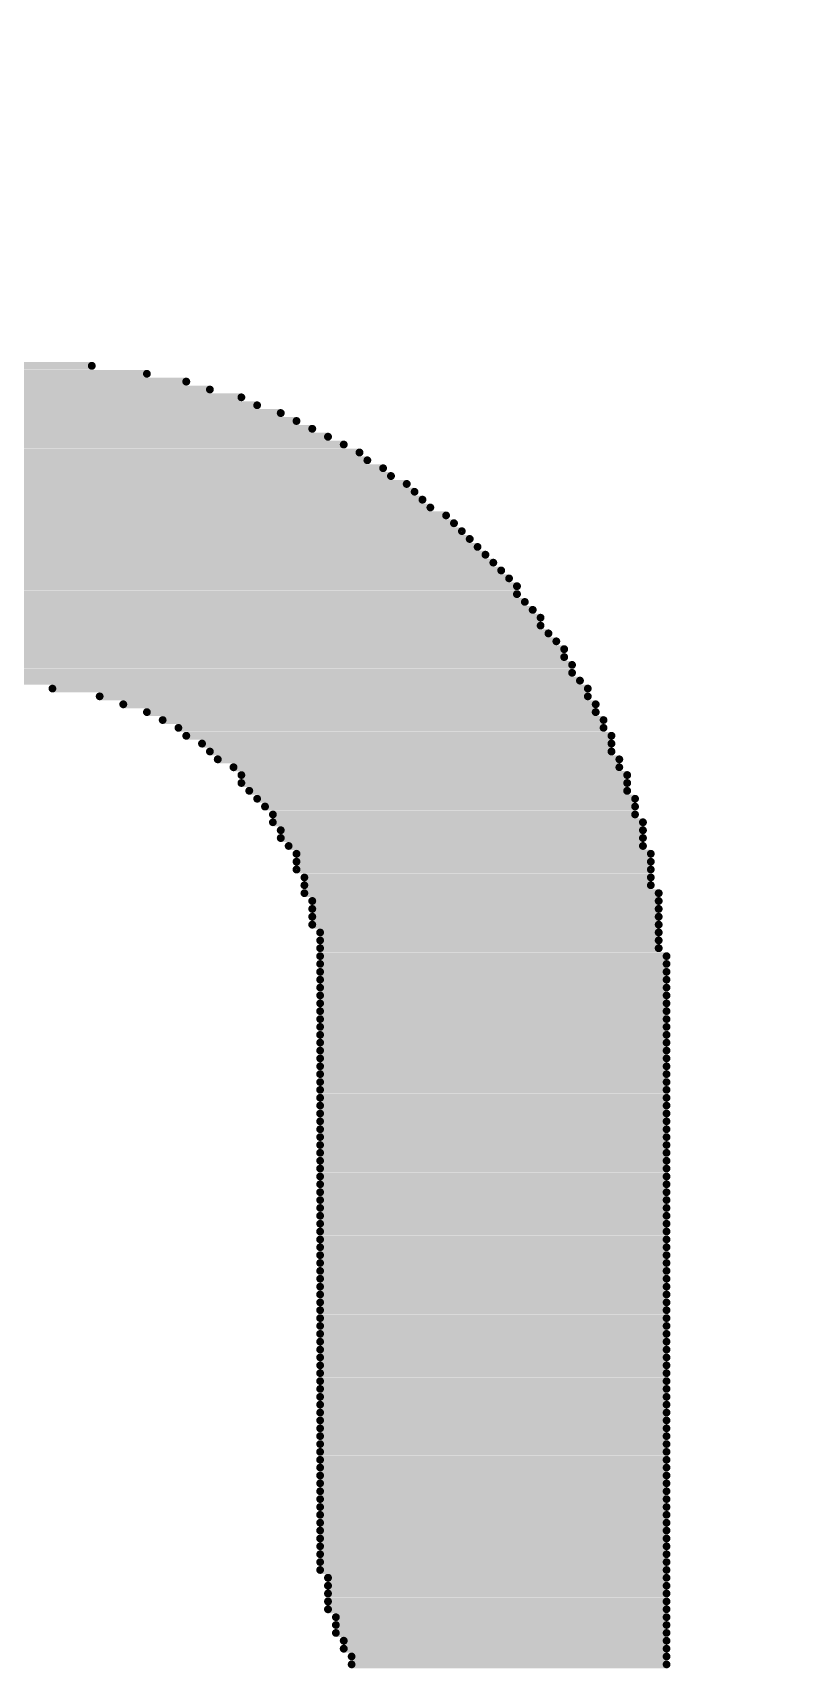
# Model space of a CAD drawing. Header units: millimetres. Extents: x -46.4 to 46.4, y -47.3 to 46.4.
# Drawn here: x -10.527 to -9.916, y 0.625 to 1.945 of the extents above; entities that cross this region are included whole.
import ezdxf

# ---------------------------------------------------------------- set-up
doc = ezdxf.new("R2010")
doc.units = ezdxf.units.MM
doc.layers.add('BottomOverlay', color=54, linetype='Continuous')
doc.layers.add('Mechanical1', color=6, linetype='Continuous')

# ---------------------------------------------------------------- blocks, each defined once
blk = doc.blocks.new('________2')
at = {"layer": 'BottomOverlay', "const_width": 0.00635}
for points in [[(13.3746, -1.3306), (13.5651, -1.3306)], [(13.4191, -1.3242), (13.5207, -1.3242)], [(13.3238, -1.3433), (13.6159, -1.3433)], [(13.3429, -1.3369), (13.5969, -1.3369)], [(13.273, -1.3623), (13.6731, -1.3623)], [(13.2857, -1.356), (13.654, -1.356)], [(13.3048, -1.3496), (13.6413, -1.3496)], [(13.2413, -1.375), (13.6985, -1.375)], [(13.254, -1.3687), (13.6858, -1.3687)], [(13.2222, -1.3877), (13.7239, -1.3877)], [(13.2286, -1.3814), (13.7112, -1.3814)], [(13.1968, -1.4004), (13.7429, -1.4004)], [(13.2095, -1.3941), (13.7366, -1.3941)], [(13.1778, -1.4131), (13.762, -1.4131)], [(13.1905, -1.4068), (13.7556, -1.4068)], [(13.1587, -1.4258), (13.781, -1.4258)], [(13.1714, -1.4195), (13.7747, -1.4195)], [(13.146, -1.4385), (13.7937, -1.4385)], [(13.1524, -1.4322), (13.7874, -1.4322)], [(13.1333, -1.4512), (13.8128, -1.4512)], [(13.1397, -1.4449), (13.8064, -1.4449)], [(13.1143, -1.4639), (13.8255, -1.4639)], [(13.1206, -1.4576), (13.8191, -1.4576)], [(13.1016, -1.4766), (13.8382, -1.4766)], [(13.1079, -1.4703), (13.8318, -1.4703)], [(13.0952, -1.483), (13.8445, -1.483)], [(13.0952, -1.4893), (13.8509, -1.4893)], [(13.0825, -1.502), (13.8636, -1.502)], [(13.0889, -1.4957), (13.8572, -1.4957)], [(13.0698, -1.5147), (13.8699, -1.5147)], [(13.0762, -1.5084), (13.8636, -1.5084)], [(13.0571, -1.5338), (13.8826, -1.5338)], [(13.0635, -1.5211), (13.8763, -1.5211)], [(13.0635, -1.5274), (13.8826, -1.5274)], [(13.0444, -1.5465), (13.8953, -1.5465)], [(13.0508, -1.5401), (13.889, -1.5401)], [(13.0381, -1.5592), (13.9017, -1.5592)], [(13.0444, -1.5528), (13.9017, -1.5528)], [(13.0317, -1.5719), (13.908, -1.5719)], [(13.0381, -1.5655), (13.908, -1.5655)], [(13.0254, -1.5782), (13.9144, -1.5782)], [(13.4889, -1.5846), (13.9207, -1.5846)], [(13.527, -1.5909), (13.9207, -1.5909)], [(13.5461, -1.5973), (13.9271, -1.5973)], [(13.5651, -1.6036), (13.9271, -1.6036)], [(13.5778, -1.61), (13.9334, -1.61)], [(13.5905, -1.6163), (13.9334, -1.6163)], [(13.5969, -1.6227), (13.9398, -1.6227)], [(13.6096, -1.629), (13.9398, -1.629)], [(13.6159, -1.6354), (13.9398, -1.6354)], [(13.6223, -1.6417), (13.9461, -1.6417)], [(13.635, -1.6481), (13.9461, -1.6481)], [(13.6413, -1.6544), (13.9525, -1.6544)], [(13.6413, -1.6608), (13.9525, -1.6608)], [(13.6477, -1.6671), (13.9525, -1.6671)], [(13.654, -1.6735), (13.9588, -1.6735)], [(13.6604, -1.6798), (13.9588, -1.6798)], [(13.6667, -1.6862), (13.9588, -1.6862)], [(13.6667, -1.6925), (13.9652, -1.6925)], [(13.6731, -1.6989), (13.9652, -1.6989)], [(13.6731, -1.7052), (13.9652, -1.7052)], [(13.6794, -1.7116), (13.9652, -1.7116)], [(13.6858, -1.7179), (13.9715, -1.7179)], [(13.6858, -1.7243), (13.9715, -1.7243)], [(13.6858, -1.7306), (13.9715, -1.7306)], [(13.6921, -1.737), (13.9715, -1.737)], [(13.6921, -1.7433), (13.9715, -1.7433)], [(13.6921, -1.7497), (13.9779, -1.7497)], [(13.6985, -1.756), (13.9779, -1.756)], [(13.6985, -1.7624), (13.9779, -1.7624)], [(13.6985, -1.7687), (13.9779, -1.7687)], [(13.6985, -1.7751), (13.9779, -1.7751)], [(13.7048, -1.7814), (13.9779, -1.7814)], [(13.7048, -1.7878), (13.9779, -1.7878)], [(13.7048, -1.7941), (13.9779, -1.7941)], [(13.7048, -1.8005), (13.9842, -1.8005)], [(13.7048, -1.8068), (13.9842, -1.8068)], [(13.7048, -1.8132), (13.9842, -1.8132)], [(13.7048, -1.8195), (13.9842, -1.8195)], [(13.7048, -1.8259), (13.9842, -1.8259)], [(13.7048, -1.8322), (13.9842, -1.8322)], [(13.7048, -1.8386), (13.9842, -1.8386)], [(13.7048, -1.8449), (13.9842, -1.8449)], [(13.7048, -1.8513), (13.9842, -1.8513)], [(13.7048, -1.8576), (13.9842, -1.8576)], [(13.7048, -1.864), (13.9842, -1.864)], [(13.7048, -1.8703), (13.9842, -1.8703)], [(13.7048, -1.8767), (13.9842, -1.8767)], [(13.7048, -1.883), (13.9842, -1.883)], [(13.7048, -1.8894), (13.9842, -1.8894)], [(13.7048, -1.8957), (13.9842, -1.8957)], [(13.7048, -1.9021), (13.9842, -1.9021)], [(13.7048, -1.9084), (13.9842, -1.9084)], [(13.7048, -1.9148), (13.9842, -1.9148)], [(13.7048, -1.9211), (13.9842, -1.9211)], [(13.7048, -1.9275), (13.9842, -1.9275)], [(13.7048, -1.9338), (13.9842, -1.9338)], [(13.7048, -1.9402), (13.9842, -1.9402)], [(13.7048, -1.9465), (13.9842, -1.9465)], [(13.7048, -1.9529), (13.9842, -1.9529)], [(13.7048, -1.9592), (13.9842, -1.9592)], [(13.7048, -1.9656), (13.9842, -1.9656)], [(13.7048, -1.9719), (13.9842, -1.9719)], [(13.7048, -1.9783), (13.9842, -1.9783)], [(13.7048, -1.9846), (13.9842, -1.9846)], [(13.7048, -1.991), (13.9842, -1.991)], [(13.7048, -1.9973), (13.9842, -1.9973)], [(13.7048, -2.0037), (13.9842, -2.0037)], [(13.7048, -2.01), (13.9842, -2.01)], [(13.7048, -2.0164), (13.9842, -2.0164)], [(13.7048, -2.0227), (13.9842, -2.0227)], [(13.7048, -2.0291), (13.9842, -2.0291)], [(13.7048, -2.0354), (13.9842, -2.0354)], [(13.7048, -2.0418), (13.9842, -2.0418)], [(13.7048, -2.0481), (13.9842, -2.0481)], [(13.7048, -2.0545), (13.9842, -2.0545)], [(13.7048, -2.0608), (13.9842, -2.0608)], [(13.7048, -2.0672), (13.9842, -2.0672)], [(13.7048, -2.0735), (13.9842, -2.0735)], [(13.7048, -2.0799), (13.9842, -2.0799)], [(13.7048, -2.0862), (13.9842, -2.0862)], [(13.7048, -2.0926), (13.9842, -2.0926)], [(13.7048, -2.0989), (13.9842, -2.0989)], [(13.7048, -2.1053), (13.9842, -2.1053)], [(13.7048, -2.1116), (13.9842, -2.1116)], [(13.7048, -2.118), (13.9842, -2.118)], [(13.7048, -2.1243), (13.9842, -2.1243)], [(13.7048, -2.1307), (13.9842, -2.1307)], [(13.7048, -2.137), (13.9842, -2.137)], [(13.7048, -2.1434), (13.9842, -2.1434)], [(13.7048, -2.1497), (13.9842, -2.1497)], [(13.7048, -2.1561), (13.9842, -2.1561)], [(13.7048, -2.1624), (13.9842, -2.1624)], [(13.7048, -2.1688), (13.9842, -2.1688)], [(13.7048, -2.1751), (13.9842, -2.1751)], [(13.7048, -2.1815), (13.9842, -2.1815)], [(13.7048, -2.1878), (13.9842, -2.1878)], [(13.7048, -2.1942), (13.9842, -2.1942)], [(13.7048, -2.2005), (13.9842, -2.2005)], [(13.7048, -2.2069), (13.9842, -2.2069)], [(13.7048, -2.2132), (13.9842, -2.2132)], [(13.7048, -2.2196), (13.9842, -2.2196)], [(13.7048, -2.2259), (13.9842, -2.2259)], [(13.7048, -2.2323), (13.9842, -2.2323)], [(13.7048, -2.2386), (13.9842, -2.2386)], [(13.7048, -2.245), (13.9842, -2.245)], [(13.7048, -2.2513), (13.9842, -2.2513)], [(13.7048, -2.2577), (13.9842, -2.2577)], [(13.7048, -2.264), (13.9842, -2.264)], [(13.7048, -2.2704), (13.9842, -2.2704)], [(13.7048, -2.2767), (13.9842, -2.2767)], [(13.7048, -2.2831), (13.9842, -2.2831)], [(13.7048, -2.2894), (13.9842, -2.2894)], [(13.7048, -2.2958), (13.9842, -2.2958)], [(13.7112, -2.3021), (13.9842, -2.3021)], [(13.7112, -2.3085), (13.9842, -2.3085)], [(13.7112, -2.3148), (13.9842, -2.3148)], [(13.7112, -2.3212), (13.9842, -2.3212)], [(13.7112, -2.3275), (13.9842, -2.3275)], [(13.7175, -2.3339), (13.9842, -2.3339)], [(13.7175, -2.3402), (13.9842, -2.3402)], [(13.7175, -2.3466), (13.9842, -2.3466)], [(13.7239, -2.3529), (13.9842, -2.3529)], [(13.7239, -2.3593), (13.9842, -2.3593)], [(13.7302, -2.3656), (13.9842, -2.3656)], [(13.7302, -2.372), (13.9842, -2.372)]]:
    blk.add_lwpolyline(points, dxfattribs=at)
at = {"layer": 'BottomOverlay', "const_width": 0.00317}
for points in [[(13.5191, -1.3242, 1), (13.5223, -1.3242, 1)], [(13.5636, -1.3306, 1), (13.5667, -1.3306, 1)], [(13.5953, -1.3369, 1), (13.5985, -1.3369, 1)], [(13.6144, -1.3433, 1), (13.6175, -1.3433, 1)], [(13.6398, -1.3496, 1), (13.6429, -1.3496, 1)], [(13.6525, -1.356, 1), (13.6556, -1.356, 1)], [(13.6715, -1.3623, 1), (13.6747, -1.3623, 1)], [(13.6842, -1.3687, 1), (13.6874, -1.3687, 1)], [(13.6969, -1.375, 1), (13.7001, -1.375, 1)], [(13.7096, -1.3814, 1), (13.7128, -1.3814, 1)], [(13.7223, -1.3877, 1), (13.7255, -1.3877, 1)], [(13.735, -1.3941, 1), (13.7382, -1.3941, 1)], [(13.7414, -1.4004, 1), (13.7445, -1.4004, 1)], [(13.7541, -1.4068, 1), (13.7572, -1.4068, 1)], [(13.7604, -1.4131, 1), (13.7636, -1.4131, 1)], [(13.7731, -1.4195, 1), (13.7763, -1.4195, 1)], [(13.7795, -1.4258, 1), (13.7826, -1.4258, 1)], [(13.7858, -1.4322, 1), (13.789, -1.4322, 1)], [(13.7922, -1.4385, 1), (13.7953, -1.4385, 1)], [(13.8049, -1.4449, 1), (13.808, -1.4449, 1)], [(13.8112, -1.4512, 1), (13.8144, -1.4512, 1)], [(13.8176, -1.4576, 1), (13.8207, -1.4576, 1)], [(13.8239, -1.4639, 1), (13.8271, -1.4639, 1)], [(13.8303, -1.4703, 1), (13.8334, -1.4703, 1)], [(13.8366, -1.4766, 1), (13.8398, -1.4766, 1)], [(13.843, -1.483, 1), (13.8461, -1.483, 1)], [(13.8493, -1.4893, 1), (13.8525, -1.4893, 1)], [(13.8557, -1.4957, 1), (13.8588, -1.4957, 1)], [(13.862, -1.502, 1), (13.8652, -1.502, 1)], [(13.862, -1.5084, 1), (13.8652, -1.5084, 1)], [(13.8684, -1.5147, 1), (13.8715, -1.5147, 1)], [(13.8747, -1.5211, 1), (13.8779, -1.5211, 1)], [(13.8811, -1.5274, 1), (13.8842, -1.5274, 1)], [(13.8811, -1.5338, 1), (13.8842, -1.5338, 1)], [(13.8874, -1.5401, 1), (13.8906, -1.5401, 1)], [(13.8938, -1.5465, 1), (13.8969, -1.5465, 1)], [(13.9001, -1.5528, 1), (13.9033, -1.5528, 1)], [(13.9001, -1.5592, 1), (13.9033, -1.5592, 1)], [(13.9065, -1.5655, 1), (13.9096, -1.5655, 1)], [(13.9065, -1.5719, 1), (13.9096, -1.5719, 1)], [(13.4874, -1.5846, 1), (13.4905, -1.5846, 1)], [(13.9128, -1.5782, 1), (13.916, -1.5782, 1)], [(13.9192, -1.5846, 1), (13.9223, -1.5846, 1)], [(13.5255, -1.5909, 1), (13.5286, -1.5909, 1)], [(13.5445, -1.5973, 1), (13.5477, -1.5973, 1)], [(13.9192, -1.5909, 1), (13.9223, -1.5909, 1)], [(13.9255, -1.5973, 1), (13.9287, -1.5973, 1)], [(13.5636, -1.6036, 1), (13.5667, -1.6036, 1)], [(13.5763, -1.61, 1), (13.5794, -1.61, 1)], [(13.9255, -1.6036, 1), (13.9287, -1.6036, 1)], [(13.9319, -1.61, 1), (13.935, -1.61, 1)], [(13.589, -1.6163, 1), (13.5921, -1.6163, 1)], [(13.5953, -1.6227, 1), (13.5985, -1.6227, 1)], [(13.9319, -1.6163, 1), (13.935, -1.6163, 1)], [(13.9382, -1.6227, 1), (13.9414, -1.6227, 1)], [(13.608, -1.629, 1), (13.6112, -1.629, 1)], [(13.6144, -1.6354, 1), (13.6175, -1.6354, 1)], [(13.9382, -1.629, 1), (13.9414, -1.629, 1)], [(13.9382, -1.6354, 1), (13.9414, -1.6354, 1)], [(13.6207, -1.6417, 1), (13.6239, -1.6417, 1)], [(13.6334, -1.6481, 1), (13.6366, -1.6481, 1)], [(13.9446, -1.6417, 1), (13.9477, -1.6417, 1)], [(13.9446, -1.6481, 1), (13.9477, -1.6481, 1)], [(13.6398, -1.6544, 1), (13.6429, -1.6544, 1)], [(13.6398, -1.6608, 1), (13.6429, -1.6608, 1)], [(13.9509, -1.6544, 1), (13.9541, -1.6544, 1)], [(13.9509, -1.6608, 1), (13.9541, -1.6608, 1)], [(13.6461, -1.6671, 1), (13.6493, -1.6671, 1)], [(13.6525, -1.6735, 1), (13.6556, -1.6735, 1)], [(13.9509, -1.6671, 1), (13.9541, -1.6671, 1)], [(13.9573, -1.6735, 1), (13.9604, -1.6735, 1)], [(13.6588, -1.6798, 1), (13.662, -1.6798, 1)], [(13.6652, -1.6862, 1), (13.6683, -1.6862, 1)], [(13.9573, -1.6798, 1), (13.9604, -1.6798, 1)], [(13.9573, -1.6862, 1), (13.9604, -1.6862, 1)], [(13.6652, -1.6925, 1), (13.6683, -1.6925, 1)], [(13.6715, -1.6989, 1), (13.6747, -1.6989, 1)], [(13.6715, -1.7052, 1), (13.6747, -1.7052, 1)], [(13.9636, -1.6925, 1), (13.9668, -1.6925, 1)], [(13.9636, -1.6989, 1), (13.9668, -1.6989, 1)], [(13.9636, -1.7052, 1), (13.9668, -1.7052, 1)], [(13.6779, -1.7116, 1), (13.681, -1.7116, 1)], [(13.6842, -1.7179, 1), (13.6874, -1.7179, 1)], [(13.9636, -1.7116, 1), (13.9668, -1.7116, 1)], [(13.97, -1.7179, 1), (13.9731, -1.7179, 1)], [(13.6842, -1.7243, 1), (13.6874, -1.7243, 1)], [(13.6842, -1.7306, 1), (13.6874, -1.7306, 1)], [(13.97, -1.7243, 1), (13.9731, -1.7243, 1)], [(13.97, -1.7306, 1), (13.9731, -1.7306, 1)], [(13.6906, -1.737, 1), (13.6937, -1.737, 1)], [(13.6906, -1.7433, 1), (13.6937, -1.7433, 1)], [(13.97, -1.737, 1), (13.9731, -1.737, 1)], [(13.97, -1.7433, 1), (13.9731, -1.7433, 1)], [(13.6906, -1.7497, 1), (13.6937, -1.7497, 1)], [(13.6969, -1.756, 1), (13.7001, -1.756, 1)], [(13.9763, -1.7497, 1), (13.9795, -1.7497, 1)], [(13.9763, -1.756, 1), (13.9795, -1.756, 1)], [(13.6969, -1.7624, 1), (13.7001, -1.7624, 1)], [(13.6969, -1.7687, 1), (13.7001, -1.7687, 1)], [(13.9763, -1.7624, 1), (13.9795, -1.7624, 1)], [(13.9763, -1.7687, 1), (13.9795, -1.7687, 1)], [(13.6969, -1.7751, 1), (13.7001, -1.7751, 1)], [(13.7033, -1.7814, 1), (13.7064, -1.7814, 1)], [(13.9763, -1.7751, 1), (13.9795, -1.7751, 1)], [(13.9763, -1.7814, 1), (13.9795, -1.7814, 1)], [(13.7033, -1.7878, 1), (13.7064, -1.7878, 1)], [(13.7033, -1.7941, 1), (13.7064, -1.7941, 1)], [(13.9763, -1.7878, 1), (13.9795, -1.7878, 1)], [(13.9763, -1.7941, 1), (13.9795, -1.7941, 1)], [(13.7033, -1.8005, 1), (13.7064, -1.8005, 1)], [(13.7033, -1.8068, 1), (13.7064, -1.8068, 1)], [(13.9827, -1.8005, 1), (13.9858, -1.8005, 1)], [(13.9827, -1.8068, 1), (13.9858, -1.8068, 1)], [(13.7033, -1.8132, 1), (13.7064, -1.8132, 1)], [(13.7033, -1.8195, 1), (13.7064, -1.8195, 1)], [(13.9827, -1.8132, 1), (13.9858, -1.8132, 1)], [(13.9827, -1.8195, 1), (13.9858, -1.8195, 1)], [(13.7033, -1.8259, 1), (13.7064, -1.8259, 1)], [(13.7033, -1.8322, 1), (13.7064, -1.8322, 1)], [(13.9827, -1.8259, 1), (13.9858, -1.8259, 1)], [(13.9827, -1.8322, 1), (13.9858, -1.8322, 1)], [(13.7033, -1.8386, 1), (13.7064, -1.8386, 1)], [(13.7033, -1.8449, 1), (13.7064, -1.8449, 1)], [(13.9827, -1.8386, 1), (13.9858, -1.8386, 1)], [(13.9827, -1.8449, 1), (13.9858, -1.8449, 1)], [(13.7033, -1.8513, 1), (13.7064, -1.8513, 1)], [(13.7033, -1.8576, 1), (13.7064, -1.8576, 1)], [(13.7033, -1.864, 1), (13.7064, -1.864, 1)], [(13.9827, -1.8513, 1), (13.9858, -1.8513, 1)], [(13.9827, -1.8576, 1), (13.9858, -1.8576, 1)], [(13.9827, -1.864, 1), (13.9858, -1.864, 1)], [(13.7033, -1.8703, 1), (13.7064, -1.8703, 1)], [(13.7033, -1.8767, 1), (13.7064, -1.8767, 1)], [(13.9827, -1.8703, 1), (13.9858, -1.8703, 1)], [(13.9827, -1.8767, 1), (13.9858, -1.8767, 1)], [(13.7033, -1.883, 1), (13.7064, -1.883, 1)], [(13.7033, -1.8894, 1), (13.7064, -1.8894, 1)], [(13.9827, -1.883, 1), (13.9858, -1.883, 1)], [(13.9827, -1.8894, 1), (13.9858, -1.8894, 1)], [(13.7033, -1.8957, 1), (13.7064, -1.8957, 1)], [(13.7033, -1.9021, 1), (13.7064, -1.9021, 1)], [(13.9827, -1.8957, 1), (13.9858, -1.8957, 1)], [(13.9827, -1.9021, 1), (13.9858, -1.9021, 1)], [(13.7033, -1.9084, 1), (13.7064, -1.9084, 1)], [(13.7033, -1.9148, 1), (13.7064, -1.9148, 1)], [(13.9827, -1.9084, 1), (13.9858, -1.9084, 1)], [(13.9827, -1.9148, 1), (13.9858, -1.9148, 1)], [(13.7033, -1.9211, 1), (13.7064, -1.9211, 1)], [(13.7033, -1.9275, 1), (13.7064, -1.9275, 1)], [(13.9827, -1.9211, 1), (13.9858, -1.9211, 1)], [(13.9827, -1.9275, 1), (13.9858, -1.9275, 1)], [(13.7033, -1.9338, 1), (13.7064, -1.9338, 1)], [(13.7033, -1.9402, 1), (13.7064, -1.9402, 1)], [(13.9827, -1.9338, 1), (13.9858, -1.9338, 1)], [(13.9827, -1.9402, 1), (13.9858, -1.9402, 1)], [(13.7033, -1.9465, 1), (13.7064, -1.9465, 1)], [(13.7033, -1.9529, 1), (13.7064, -1.9529, 1)], [(13.9827, -1.9465, 1), (13.9858, -1.9465, 1)], [(13.9827, -1.9529, 1), (13.9858, -1.9529, 1)], [(13.7033, -1.9592, 1), (13.7064, -1.9592, 1)], [(13.7033, -1.9656, 1), (13.7064, -1.9656, 1)], [(13.9827, -1.9592, 1), (13.9858, -1.9592, 1)], [(13.9827, -1.9656, 1), (13.9858, -1.9656, 1)], [(13.7033, -1.9719, 1), (13.7064, -1.9719, 1)], [(13.7033, -1.9783, 1), (13.7064, -1.9783, 1)], [(13.9827, -1.9719, 1), (13.9858, -1.9719, 1)], [(13.9827, -1.9783, 1), (13.9858, -1.9783, 1)], [(13.7033, -1.9846, 1), (13.7064, -1.9846, 1)], [(13.7033, -1.991, 1), (13.7064, -1.991, 1)], [(13.9827, -1.9846, 1), (13.9858, -1.9846, 1)], [(13.9827, -1.991, 1), (13.9858, -1.991, 1)], [(13.7033, -1.9973, 1), (13.7064, -1.9973, 1)], [(13.7033, -2.0037, 1), (13.7064, -2.0037, 1)], [(13.9827, -1.9973, 1), (13.9858, -1.9973, 1)], [(13.9827, -2.0037, 1), (13.9858, -2.0037, 1)], [(13.7033, -2.01, 1), (13.7064, -2.01, 1)], [(13.7033, -2.0164, 1), (13.7064, -2.0164, 1)], [(13.9827, -2.01, 1), (13.9858, -2.01, 1)], [(13.9827, -2.0164, 1), (13.9858, -2.0164, 1)], [(13.7033, -2.0227, 1), (13.7064, -2.0227, 1)], [(13.7033, -2.0291, 1), (13.7064, -2.0291, 1)], [(13.7033, -2.0354, 1), (13.7064, -2.0354, 1)], [(13.9827, -2.0227, 1), (13.9858, -2.0227, 1)], [(13.9827, -2.0291, 1), (13.9858, -2.0291, 1)], [(13.9827, -2.0354, 1), (13.9858, -2.0354, 1)], [(13.7033, -2.0418, 1), (13.7064, -2.0418, 1)], [(13.7033, -2.0481, 1), (13.7064, -2.0481, 1)], [(13.9827, -2.0418, 1), (13.9858, -2.0418, 1)], [(13.9827, -2.0481, 1), (13.9858, -2.0481, 1)], [(13.7033, -2.0545, 1), (13.7064, -2.0545, 1)], [(13.7033, -2.0608, 1), (13.7064, -2.0608, 1)], [(13.9827, -2.0545, 1), (13.9858, -2.0545, 1)], [(13.9827, -2.0608, 1), (13.9858, -2.0608, 1)], [(13.7033, -2.0672, 1), (13.7064, -2.0672, 1)], [(13.7033, -2.0735, 1), (13.7064, -2.0735, 1)], [(13.9827, -2.0672, 1), (13.9858, -2.0672, 1)], [(13.9827, -2.0735, 1), (13.9858, -2.0735, 1)], [(13.7033, -2.0799, 1), (13.7064, -2.0799, 1)], [(13.7033, -2.0862, 1), (13.7064, -2.0862, 1)], [(13.9827, -2.0799, 1), (13.9858, -2.0799, 1)], [(13.9827, -2.0862, 1), (13.9858, -2.0862, 1)], [(13.7033, -2.0926, 1), (13.7064, -2.0926, 1)], [(13.7033, -2.0989, 1), (13.7064, -2.0989, 1)], [(13.9827, -2.0926, 1), (13.9858, -2.0926, 1)], [(13.9827, -2.0989, 1), (13.9858, -2.0989, 1)], [(13.7033, -2.1053, 1), (13.7064, -2.1053, 1)], [(13.7033, -2.1116, 1), (13.7064, -2.1116, 1)], [(13.9827, -2.1053, 1), (13.9858, -2.1053, 1)], [(13.9827, -2.1116, 1), (13.9858, -2.1116, 1)], [(13.7033, -2.118, 1), (13.7064, -2.118, 1)], [(13.7033, -2.1243, 1), (13.7064, -2.1243, 1)], [(13.9827, -2.118, 1), (13.9858, -2.118, 1)], [(13.9827, -2.1243, 1), (13.9858, -2.1243, 1)], [(13.7033, -2.1307, 1), (13.7064, -2.1307, 1)], [(13.7033, -2.137, 1), (13.7064, -2.137, 1)], [(13.9827, -2.1307, 1), (13.9858, -2.1307, 1)], [(13.9827, -2.137, 1), (13.9858, -2.137, 1)], [(13.7033, -2.1434, 1), (13.7064, -2.1434, 1)], [(13.7033, -2.1497, 1), (13.7064, -2.1497, 1)], [(13.9827, -2.1434, 1), (13.9858, -2.1434, 1)], [(13.9827, -2.1497, 1), (13.9858, -2.1497, 1)], [(13.7033, -2.1561, 1), (13.7064, -2.1561, 1)], [(13.7033, -2.1624, 1), (13.7064, -2.1624, 1)], [(13.9827, -2.1561, 1), (13.9858, -2.1561, 1)], [(13.9827, -2.1624, 1), (13.9858, -2.1624, 1)], [(13.7033, -2.1688, 1), (13.7064, -2.1688, 1)], [(13.7033, -2.1751, 1), (13.7064, -2.1751, 1)], [(13.9827, -2.1688, 1), (13.9858, -2.1688, 1)], [(13.9827, -2.1751, 1), (13.9858, -2.1751, 1)], [(13.7033, -2.1815, 1), (13.7064, -2.1815, 1)], [(13.7033, -2.1878, 1), (13.7064, -2.1878, 1)], [(13.9827, -2.1815, 1), (13.9858, -2.1815, 1)], [(13.9827, -2.1878, 1), (13.9858, -2.1878, 1)], [(13.7033, -2.1942, 1), (13.7064, -2.1942, 1)], [(13.7033, -2.2005, 1), (13.7064, -2.2005, 1)], [(13.7033, -2.2069, 1), (13.7064, -2.2069, 1)], [(13.9827, -2.1942, 1), (13.9858, -2.1942, 1)], [(13.9827, -2.2005, 1), (13.9858, -2.2005, 1)], [(13.9827, -2.2069, 1), (13.9858, -2.2069, 1)], [(13.7033, -2.2132, 1), (13.7064, -2.2132, 1)], [(13.7033, -2.2196, 1), (13.7064, -2.2196, 1)], [(13.9827, -2.2132, 1), (13.9858, -2.2132, 1)], [(13.9827, -2.2196, 1), (13.9858, -2.2196, 1)], [(13.7033, -2.2259, 1), (13.7064, -2.2259, 1)], [(13.7033, -2.2323, 1), (13.7064, -2.2323, 1)], [(13.9827, -2.2259, 1), (13.9858, -2.2259, 1)], [(13.9827, -2.2323, 1), (13.9858, -2.2323, 1)], [(13.7033, -2.2386, 1), (13.7064, -2.2386, 1)], [(13.7033, -2.245, 1), (13.7064, -2.245, 1)], [(13.9827, -2.2386, 1), (13.9858, -2.2386, 1)], [(13.9827, -2.245, 1), (13.9858, -2.245, 1)], [(13.7033, -2.2513, 1), (13.7064, -2.2513, 1)], [(13.7033, -2.2577, 1), (13.7064, -2.2577, 1)], [(13.9827, -2.2513, 1), (13.9858, -2.2513, 1)], [(13.9827, -2.2577, 1), (13.9858, -2.2577, 1)], [(13.7033, -2.264, 1), (13.7064, -2.264, 1)], [(13.7033, -2.2704, 1), (13.7064, -2.2704, 1)], [(13.9827, -2.264, 1), (13.9858, -2.264, 1)], [(13.9827, -2.2704, 1), (13.9858, -2.2704, 1)], [(13.7033, -2.2767, 1), (13.7064, -2.2767, 1)], [(13.7033, -2.2831, 1), (13.7064, -2.2831, 1)], [(13.9827, -2.2767, 1), (13.9858, -2.2767, 1)], [(13.9827, -2.2831, 1), (13.9858, -2.2831, 1)], [(13.7033, -2.2894, 1), (13.7064, -2.2894, 1)], [(13.7033, -2.2958, 1), (13.7064, -2.2958, 1)], [(13.9827, -2.2894, 1), (13.9858, -2.2894, 1)], [(13.9827, -2.2958, 1), (13.9858, -2.2958, 1)], [(13.7096, -2.3021, 1), (13.7128, -2.3021, 1)], [(13.7096, -2.3085, 1), (13.7128, -2.3085, 1)], [(13.9827, -2.3021, 1), (13.9858, -2.3021, 1)], [(13.9827, -2.3085, 1), (13.9858, -2.3085, 1)], [(13.7096, -2.3148, 1), (13.7128, -2.3148, 1)], [(13.7096, -2.3212, 1), (13.7128, -2.3212, 1)], [(13.9827, -2.3148, 1), (13.9858, -2.3148, 1)], [(13.9827, -2.3212, 1), (13.9858, -2.3212, 1)], [(13.7096, -2.3275, 1), (13.7128, -2.3275, 1)], [(13.716, -2.3339, 1), (13.7191, -2.3339, 1)], [(13.9827, -2.3275, 1), (13.9858, -2.3275, 1)], [(13.9827, -2.3339, 1), (13.9858, -2.3339, 1)], [(13.716, -2.3402, 1), (13.7191, -2.3402, 1)], [(13.716, -2.3466, 1), (13.7191, -2.3466, 1)], [(13.9827, -2.3402, 1), (13.9858, -2.3402, 1)], [(13.9827, -2.3466, 1), (13.9858, -2.3466, 1)], [(13.7223, -2.3529, 1), (13.7255, -2.3529, 1)], [(13.7223, -2.3593, 1), (13.7255, -2.3593, 1)], [(13.9827, -2.3529, 1), (13.9858, -2.3529, 1)], [(13.9827, -2.3593, 1), (13.9858, -2.3593, 1)], [(13.7287, -2.3656, 1), (13.7318, -2.3656, 1)], [(13.7287, -2.372, 1), (13.7318, -2.372, 1)], [(13.9827, -2.3656, 1), (13.9858, -2.3656, 1)], [(13.9827, -2.372, 1), (13.9858, -2.372, 1)]]:
    blk.add_lwpolyline(points, format="xyb", close=True, dxfattribs=at)

msp = doc.modelspace()

# ---------------------------------------------------------------- linework, layer by layer
at = {"layer": 'BottomOverlay', "const_width": 0.508}
msp.add_lwpolyline([(-12.3943, 8.4487, -3.242415), (-12.3943, -8.4487)], format="xyb", dxfattribs=at)
at = {"layer": 'Mechanical1', "const_width": 0.254}
msp.add_lwpolyline([(-46.2567, 0, -0.414214), (0, 46.2567)], format="xyb", dxfattribs=at)

# ---------------------------------------------------------------- block references
at = {"rotation": 360}
msp.add_blockref('________2', (-24, 3), dxfattribs=at)

doc.saveas('drawing.dxf')
